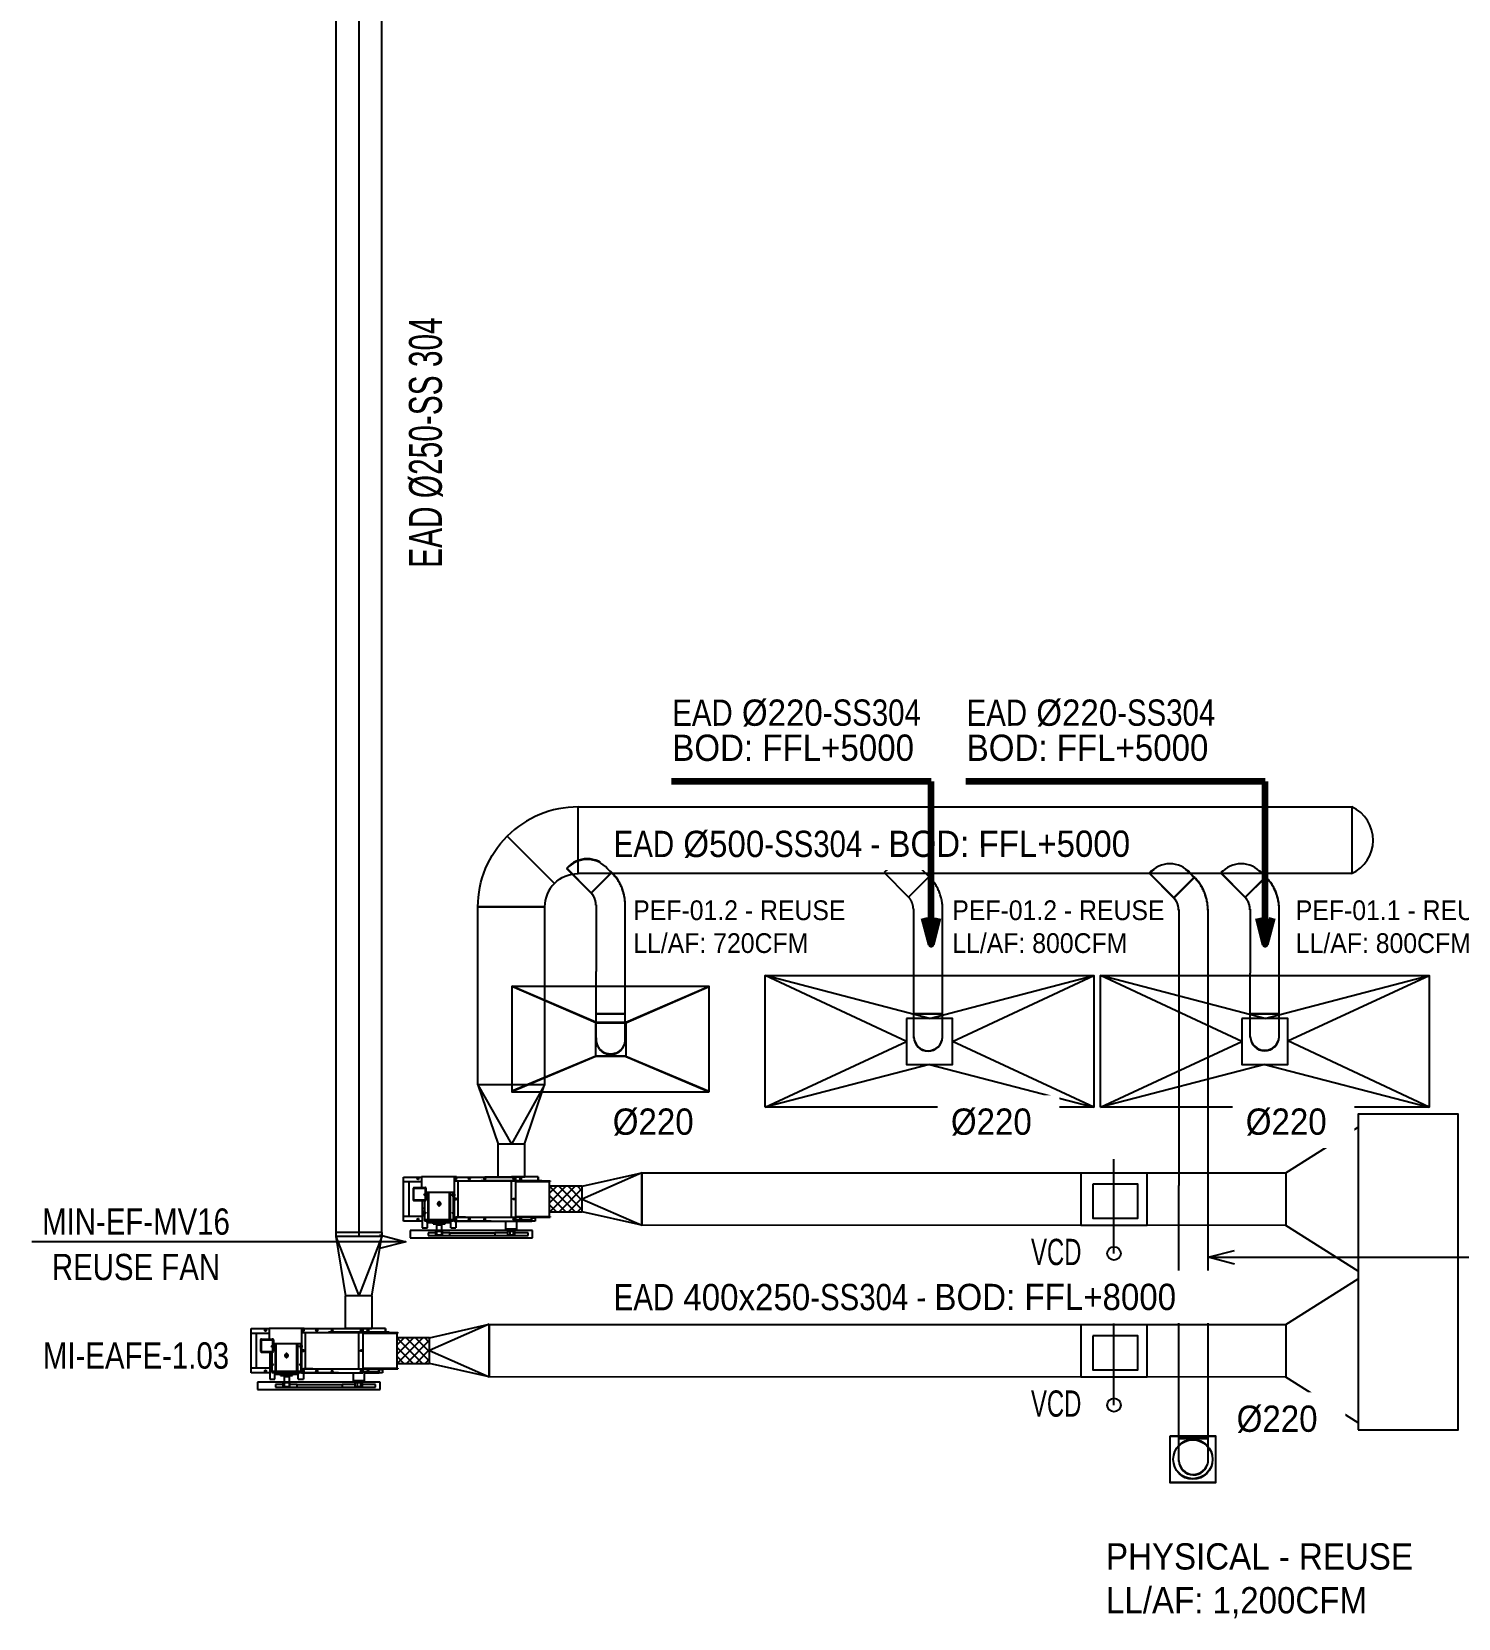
# Model space of a CAD drawing. Header units: millimetres. Extents: x -22127 to 62521, y -20076 to 86586.
# Drawn here: x 31064 to 41910, y 37591 to 49659 of the extents above; entities that cross this region are included whole.
import ezdxf

# ---------------------------------------------------------------- set-up
doc = ezdxf.new("R2010")
doc.units = ezdxf.units.MM
for name, color, linetype in [('CCL-Room Name', 7, 'Continuous'), ('EF', 150, 'Continuous'), ('Equiment', 7, 'Continuous'), ('EQUIPMENT', 6, 'Continuous'), ('SEAS-CCL-EAD-TXT', 7, 'Continuous'), ('SEAS-HLL-EAD', 6, 'Continuous'), ('TKS- AC', 6, 'Continuous'), ('TKS-EA', 30, 'Continuous'), ('TKS-PEA', 6, 'Continuous')]:
    doc.layers.add(name, color=color, linetype=linetype)
doc.styles.add('Arial', font='arial.ttf', dxfattribs={"width": 0.8, "height": 2})
doc.styles.add('Seas-Arial', font='arial.ttf', dxfattribs={"width": 0.9})
doc.dimstyles.new('HVAC - 100', dxfattribs={"dimscale": 100, "dimtxt": 2, "dimasz": 2, "dimexe": 1, "dimexo": 3, "dimgap": 1.5, "dimtad": 1, "dimdec": 0, "dimzin": 9, "dimdsep": 46, "dimtxsty": 'Seas-Arial', "dimcen": 0, "dimclrd": 256, "dimclre": 256, "dimclrt": 7, "dimadec": 0, "dimazin": 2, "dimtfac": 1, "dimtdec": 0, "dimtofl": 0, "dimtmove": 0, "dimatfit": 3, "dimfxl": 0.5, "dimtolj": 1, "dimtzin": 0, "dimarcsym": 0})

# ---------------------------------------------------------------- blocks, each defined once
blk = doc.blocks.new('A$Cb0355615')
for p, q in [((31, 296), (36, 296)), ((31, 31), (31, 296)), ((36, 31), (36, 296)), ((36, 289), (303, 289)), ((303, 296), (308, 296)), ((303, 31), (303, 296)), ((308, 31), (308, 296)), ((0, 204), (0, 1)), ((0, 204), (27, 204)), ((0, 201), (30, 201)), ((30, 231), (27, 231)), ((27, 31), (27, 231)), ((30, 231), (30, 31)), ((308, 181), (337, 181)), ((308, 181), (313, 181)), ((308, 151), (338, 151)), ((313, 156), (313, 181)), ((338, 156), (313, 156)), ((328, 31), (328, 151)), ((337, 181), (337, 156)), ((338, 43), (338, 156)), ((409, 162), (409, -769)), ((464, 162), (409, 162)), ((427, 128), (427, 28)), ((447, 128), (427, 128)), ((447, -126), (447, 128)), ((464, -769), (464, 162)), ((0, -202), (0, 1)), ((2, -434), (2, 31)), ((2, 31), (337, 31)), ((27, -229), (27, 31)), ((30, 31), (30, -229)), ((32, -434), (32, 31)), ((307, 1), (32, 1)), ((307, -434), (307, 31)), ((399, 43), (328, 43)), ((337, -434), (337, 31)), ((399, 43), (399, -41)), ((399, 13), (401, 13)), ((401, -12), (401, 13)), ((403, 13), (445, 13)), ((403, -11), (403, 13)), ((415, 28), (415, -27)), ((445, 28), (415, 28)), ((445, 28), (445, -27)), ((445, 13), (445, -11)), ((399, -41), (337, -41)), ((338, -154), (338, -41)), ((399, -12), (401, -12)), ((403, -11), (445, -11)), ((445, -27), (415, -27)), ((427, -27), (427, -126)), ((0, -199), (30, -199)), ((2, -416), (2, -202)), ((2, -434), (2, -202)), ((30, -229), (27, -229)), ((337, -149), (338, -149)), ((337, -154), (337, -421)), ((337, -154), (338, -154)), ((337, -429), (337, -156)), ((427, -126), (447, -126)), ((427, -467), (427, -126)), ((447, -467), (447, -126)), ((32, -416), (32, -349)), ((32, -429), (32, -349)), ((307, -349), (307, -421)), ((307, -429), (307, -349)), ((-2, -682), (-2, -416)), ((-2, -416), (2, -416)), ((2, -434), (337, -434)), ((25, -422), (5, -422)), ((14, -411), (14, -432)), ((307, -404), (32, -404)), ((116, -649), (116, -434)), ((336, -439), (116, -439)), ((116, -465), (326, -465)), ((326, -471), (116, -471)), ((152, -441), (120, -441)), ((124, -439), (124, -434)), ((129, -434), (309, -434)), ((136, -457), (136, -425)), ((148, -439), (148, -434)), ((181, -422), (158, -422)), ((171, -439), (171, -434)), ((241, -439), (241, -434)), ((264, -439), (264, -434)), ((288, -439), (288, -434)), ((296, -439), (296, -434)), ((326, -660), (326, -439)), ((326, -459), (336, -459)), ((326, -470), (336, -470)), ((326, -478), (336, -478)), ((336, -660), (336, -439)), ((348, -459), (336, -459)), ((336, -464), (342, -464)), ((336, -465), (342, -465)), ((336, -471), (342, -471)), ((336, -473), (342, -473)), ((337, -421), (387, -421)), ((337, -424), (337, -423)), ((342, -473), (342, -464)), ((348, -639), (348, -459)), ((387, -461), (348, -461)), ((387, -461), (387, -421)), ((427, -467), (427, -523)), ((447, -467), (427, -467)), ((447, -632), (447, -467)), ((192, -546), (219, -546)), ((192, -552), (219, -552)), ((358, -504), (348, -504)), ((358, -594), (348, -594)), ((358, -594), (358, -504)), ((358, -527), (365, -527)), ((358, -571), (365, -571)), ((365, -571), (365, -527)), ((365, -530), (445, -530)), ((365, -568), (445, -568)), ((415, -523), (415, -575)), ((445, -523), (415, -523)), ((445, -575), (415, -575)), ((427, -575), (427, -632)), ((445, -523), (445, -575)), ((445, -568), (445, -530)), ((-2, -682), (81, -682)), ((2, -819), (2, -682)), ((37, -819), (37, -682)), ((81, -740), (81, -655)), ((86, -740), (86, -659)), ((87, -649), (175, -649)), ((87, -651), (175, -651)), ((89, -656), (173, -656)), ((326, -627), (116, -627)), ((326, -633), (116, -633)), ((176, -740), (176, -659)), ((181, -740), (181, -655)), ((181, -660), (336, -660)), ((181, -677), (294, -677)), ((241, -660), (241, -677)), ((264, -660), (264, -677)), ((288, -660), (288, -677)), ((288, -677), (387, -677)), ((296, -660), (296, -675)), ((302, -677), (302, -819)), ((326, -620), (336, -620)), ((326, -628), (336, -628)), ((326, -639), (336, -639)), ((336, -626), (342, -626)), ((336, -627), (342, -627)), ((336, -633), (342, -633)), ((336, -635), (342, -635)), ((348, -639), (336, -639)), ((337, -677), (337, -819)), ((342, -635), (342, -626)), ((387, -637), (348, -637)), ((387, -677), (387, -637)), ((427, -632), (447, -632)), ((337, -819), (2, -819)), ((37, -779), (302, -779)), ((87, -746), (175, -746)), ((89, -743), (173, -743)), ((409, -769), (464, -769))]:
    blk.add_line(p, q)
for centre, radius in [((14, 71), 6), ((14, 19), 5), ((169, 19), 5), ((324, 71), 6), ((324, 19), 5), ((14, -202), 5), ((324, -202), 5), ((14, -319), 6), ((324, -319), 6), ((14, -422), 5), ((136, -441), 6), ((169, -422), 5), ((276, -441), 6), ((324, -422), 5), ((14, -709), 6), ((136, -657), 6), ((276, -657), 6), ((324, -709), 6)]:
    blk.add_circle(centre, radius)
for centre, radius, start, end in [((402, 14), 1.5, 213.456, 299.935), ((402, -12), 1.5, 60.065, 146.5439), ((192, -549), 3.1, 90, 270), ((206, -549), 12, 14.971, 165.0298), ((206, -549), 12, 194.971, 345.028), ((206, -549), 8, 22.799, 157.2033), ((206, -549), 8, 202.8, 337.198), ((219, -549), 3.1, 270, 90), ((87, -655), 6, 90, 180), ((87, -657), 6, 90, 180), ((89, -659), 3, 90, 180), ((173, -659), 3, 0, 90), ((175, -655), 6, 0, 90), ((175, -657), 6, 0, 90), ((294, -675), 2, 270, 0.021), ((87, -740), 6, 180, 270), ((89, -740), 3, 180, 270), ((173, -740), 3, 270, 0), ((175, -740), 6, 270, 0)]:
    blk.add_arc(centre, radius, start, end)
at = {"layer": 'TKS-EA', "color": 8, "linetype": 'Continuous'}
for p, q in [((72, 345), (128, 289)), ((266, 343), (212, 289))]:
    blk.add_line(p, q, dxfattribs=at)
at = {"layer": 'TKS-PEA'}
for p, q in [((72, 289), (266, 289)), ((0, -100), (0, 100))]:
    blk.add_line(p, q, dxfattribs=at)
blk = doc.blocks.new('*U28')
at = {"color": 0, "linetype": 'ByBlock', "lineweight": -2}
for p, q in [((-550, 200), (-550, -150)), ((-520, 200), (-550, 200)), ((17053, 200), (17083, 200)), ((17083, 200), (17083, -150)), ((-520, -150), (-550, -150)), ((17053, -150), (17083, -150))]:
    blk.add_line(p, q, dxfattribs=at)
at = {"color": 8, "linetype": 'ByBlock', "lineweight": -2}
for p, q in [((-520, 200), (-520, -150)), ((17053, 200), (17053, -150)), ((17083, 25), (-550, 25))]:
    blk.add_line(p, q, dxfattribs=at)
at = {"color": 0, "linetype": 'ByBlock', "lineweight": -2}
for points in [[(-520, 200), (17053, 200)], [(17053, -150), (-520, -150)]]:
    blk.add_lwpolyline(points, dxfattribs=at)

msp = doc.modelspace()

# ---------------------------------------------------------------- linework, layer by layer
at = {"color": 8, "lineweight": -3}
for p, q in [((35353.4, 42125), (34715.1, 42400.2)), ((35353.4, 42120.9), (34715.1, 42396.2)), ((35582, 42125), (36215.1, 42400.2)), ((35582, 42120.9), (36215.1, 42396.2)), ((35353.4, 41862.8), (34715.1, 41596.2)), ((35582, 41862.8), (36215.1, 41596.2))]:
    msp.add_line(p, q, dxfattribs=at)
at = {"lineweight": -3}
for points in [[(35473.1, 43265), (35441.8, 43296.4)], [(37886.4, 43231.5), (37855.1, 43262.9)], [(39903.3, 43223.8), (39871.9, 43255.2)], [(40445.5, 43231.5), (40414.1, 43262.9)], [(39785, 38963.6), (40004, 38963.6)], [(39785, 38959.5), (40004, 38959.5)]]:
    msp.add_lwpolyline(points, dxfattribs=at)
at = {"color": 8}
for points in [[(36640, 41479.2), (37715, 41979.2), (36640, 42479.2)], [(37890, 42154.2), (36640, 42479.2)], [(37890, 42154.2), (39140, 42479.2)], [(39140, 41479.2), (38065, 41979.2), (39140, 42479.2)], [(39190, 41479.2), (40265, 41979.2), (39190, 42479.2)], [(40440, 42154.2), (39190, 42479.2)], [(40440, 42154.2), (41690, 42479.2)], [(41690, 41479.2), (40615, 41983.3), (41690, 42479.2)], [(37890, 41804.2), (36640, 41479.2)], [(37890, 41804.2), (39140, 41479.2)], [(40440, 41804.2), (39190, 41479.2)], [(40440, 41804.2), (41690, 41479.2)]]:
    msp.add_lwpolyline(points, dxfattribs=at)
at = {"lineweight": -3}
for points in [[(36640, 41479.2), (36640, 42479.2), (39140, 42479.2), (39140, 41479.2)], [(36215.1, 41596.2), (36215.1, 42396.2), (34715.1, 42396.2), (34715.1, 41596.2)], [(35353.4, 41866.9), (35353.4, 42125), (35582, 42125), (35582, 41866.9)], [(35353.4, 41862.8), (35353.4, 42120.9), (35582, 42120.9), (35582, 41862.8)], [(37715, 42154.2), (37715, 41804.2), (38065, 41804.2), (38065, 42154.2)]]:
    msp.add_lwpolyline(points, close=True, dxfattribs=at)
for points in [[(39190, 41479.2), (39190, 42479.2), (41690, 42479.2), (41690, 41479.2)], [(40265, 42154.2), (40265, 41804.2), (40615, 41804.2), (40615, 42154.2)], [(39717.8, 38977.1), (39717.8, 38627.1), (40067.8, 38627.1), (40067.8, 38977.1)], [(39717.8, 38973.1), (39717.8, 38623.1), (40067.8, 38623.1), (40067.8, 38973.1)]]:
    msp.add_lwpolyline(points, close=True)
for centre in [(39892.8, 38802.1), (39892.8, 38798.1)]:
    msp.add_circle(centre, 149.5)
at = {"layer": 'TKS- AC'}
for points in [[(35217.6, 43255.2), (35217.6, 43762.5, 0.1989124), (34679.4, 43539.6), (35038.2, 43180.9, -0.1989124), (35217.6, 43255.2)], [(34963.9, 43001.5), (34456.5, 43001.5, -0.1989124), (34679.4, 43539.6), (35038.2, 43180.9, 0.1989124), (34963.9, 43001.5)]]:
    msp.add_lwpolyline(points, format="xyb", close=True, dxfattribs=at)
msp.add_lwpolyline([(34963.9, 41647.4), (34456.5, 41647.4), (34456.5, 43001.5), (34963.9, 43001.5)], close=True, dxfattribs=at)
at = {"layer": 'TKS-EA', "color": 8, "linetype": 'Continuous'}
for p, q in [((35125.8, 40876.9), (34999.5, 40750.6)), ((35123.9, 40682.9), (34999.5, 40807.3)), ((35194.6, 40682.9), (35000.6, 40876.9)), ((35196.5, 40876.9), (35002.5, 40682.9)), ((35249.5, 40698.7), (35071.3, 40876.9)), ((35249.5, 40859.1), (35073.2, 40682.9)), ((35249.5, 40769.4), (35142, 40876.9)), ((35249.5, 40840.1), (35212.7, 40876.9)), ((35249.5, 40840.1), (35249.5, 40840.1)), ((35249.5, 40788.4), (35143.9, 40682.9)), ((35249.5, 40717.7), (35214.6, 40682.9)), ((35249.5, 40717.7), (35249.5, 40717.7)), ((33965.8, 39723.8), (33839.5, 39597.5)), ((34034.6, 39529.8), (33840.6, 39723.8)), ((34036.6, 39723.8), (33842.6, 39529.8)), ((34089.5, 39545.6), (33911.4, 39723.8)), ((34089.5, 39706), (33913.3, 39529.8)), ((34089.5, 39616.3), (33982.1, 39723.8)), ((34089.5, 39687), (34052.8, 39723.8)), ((33963.9, 39529.8), (33839.5, 39654.2)), ((34089.5, 39635.3), (33984, 39529.8)), ((34089.5, 39687), (34089.5, 39687)), ((34089.5, 39564.6), (34054.7, 39529.8)), ((34089.5, 39564.6), (34089.5, 39564.6))]:
    msp.add_line(p, q, dxfattribs=at)
at = {"layer": 'TKS-PEA'}
for p, q in [((34456.5, 41647.4), (34610.2, 41197.4)), ((34810.2, 41197.4), (34963.9, 41647.4)), ((40599.2, 40978.3), (41150.2, 41325.3)), ((34810.2, 41197.4), (34610.2, 41197.4)), ((39292.4, 40366), (39292.4, 41082.4)), ((35249.5, 40876.9), (35702.1, 40979.9)), ((35249.5, 40876.9), (34999.5, 40876.9)), ((35249.5, 40682.9), (35249.5, 40876.9)), ((35249.5, 40682.9), (35249.5, 40876.9)), ((34999.5, 40682.9), (35249.5, 40682.9)), ((35702.1, 40579.9), (35249.5, 40682.9)), ((41150.2, 40231.4), (40599.2, 40578.3)), ((33375.5, 40494.3), (33450.3, 40044.3)), ((33650.3, 40044.3), (33725.5, 40494.3)), ((40599.2, 39825.2), (41150.2, 40172.1)), ((33650.3, 40044.3), (33450.3, 40044.3)), ((34089.5, 39723.8), (34542.2, 39826.8)), ((39292.4, 39212.9), (39292.4, 39929.3)), ((34089.5, 39723.8), (33839.5, 39723.8)), ((34089.5, 39529.8), (34089.5, 39723.8)), ((34089.5, 39529.8), (34089.5, 39723.8)), ((33839.5, 39529.8), (34089.5, 39529.8)), ((34542.2, 39426.8), (34089.5, 39529.8)), ((41150.2, 39078.3), (40599.2, 39425.2))]:
    msp.add_line(p, q, dxfattribs=at)
at = {"layer": 'TKS-PEA', "color": 8}
for p, q in [((34456.5, 41647.4), (34711.2, 41197.4)), ((34963.9, 41647.4), (34711.2, 41197.4)), ((35702.1, 40979.9), (35249.5, 40779.9)), ((35249.5, 40779.9), (35702.1, 40579.9)), ((33375.5, 40494.3), (33551.3, 40044.3)), ((33725.5, 40494.3), (33551.3, 40044.3)), ((34542.1, 39826.8), (34089.5, 39626.8)), ((34089.5, 39626.8), (34542.2, 39426.8))]:
    msp.add_line(p, q, dxfattribs=at)
at = {"layer": 'TKS-PEA'}
for points in [[(35317.9, 43109.7), (35133.1, 43296.4)], [(35317.9, 43105.7), (35133.1, 43292.3)], [(35317.9, 43109.7), (35474.8, 43266.6)], [(35576.1, 43018.2), (35576, 43026.8), (35575.7, 43035.4), (35575.1, 43043.9), (35574.4, 43052.5), (35573.5, 43061), (35572.3, 43069.5), (35571, 43078), (35569.4, 43086.5), (35567.6, 43094.9), (35565.7, 43103.2), (35563.5, 43111.5), (35561.1, 43119.8), (35558.5, 43128), (35555.7, 43136.2), (35552.7, 43144.2), (35549.5, 43152.2), (35546.1, 43160.2), (35542.5, 43168), (35538.8, 43175.8), (35534.8, 43183.4), (35530.6, 43191), (35526.2, 43198.5), (35521.6, 43205.9), (35516.8, 43213.1), (35511.8, 43220.3), (35506.6, 43227.3), (35501.3, 43234.2), (35495.7, 43240.9), (35489.9, 43247.6), (35484, 43254.1), (35477.8, 43260.4), (35471.5, 43266.6)], [(37731.2, 43076.2), (37546.4, 43262.9)], [(37731.2, 43076.2), (37888, 43233.1)], [(37989.4, 42984.7), (37989.3, 42993.3), (37989, 43001.9), (37988.4, 43010.4), (37987.7, 43019), (37986.8, 43027.5), (37985.6, 43036), (37984.2, 43044.5), (37982.7, 43052.9), (37980.9, 43061.3), (37978.9, 43069.7), (37976.8, 43078), (37974.4, 43086.3), (37971.8, 43094.5), (37969, 43102.6), (37966, 43110.7), (37962.8, 43118.7), (37959.4, 43126.6), (37955.8, 43134.5), (37952, 43142.3), (37948, 43149.9), (37943.8, 43157.5), (37939.5, 43165), (37934.9, 43172.3), (37930.1, 43179.6), (37925.1, 43186.7), (37919.9, 43193.8), (37914.5, 43200.7), (37909, 43207.4), (37903.2, 43214.1), (37897.3, 43220.6), (37891.1, 43226.9), (37884.8, 43233.1)], [(39748, 43068.5), (39563.2, 43255.2)], [(39748, 43068.5), (39904.9, 43225.4)], [(40006.2, 42977), (40006.1, 42985.6), (40005.8, 42994.2), (40005.3, 43002.7), (40004.5, 43011.3), (40003.6, 43019.8), (40002.4, 43028.3), (40001.1, 43036.8), (39999.5, 43045.2), (39997.7, 43053.7), (39995.8, 43062), (39993.6, 43070.3), (39991.2, 43078.6), (39988.6, 43086.8), (39985.8, 43094.9), (39982.8, 43103), (39979.6, 43111), (39976.3, 43119), (39972.7, 43126.8), (39968.9, 43134.6), (39964.9, 43142.2), (39960.7, 43149.8), (39956.3, 43157.3), (39951.7, 43164.7), (39946.9, 43171.9), (39941.9, 43179.1), (39936.7, 43186.1), (39931.4, 43193), (39925.8, 43199.7), (39920, 43206.4), (39914.1, 43212.9), (39907.9, 43219.2), (39901.6, 43225.4)], [(40290.2, 43076.2), (40105.4, 43262.9)], [(40290.2, 43076.2), (40447.1, 43233.1)], [(40548.4, 42984.7), (40548.3, 42993.3), (40548, 43001.9), (40547.5, 43010.4), (40546.7, 43019), (40545.8, 43027.5), (40544.7, 43036), (40543.3, 43044.5), (40541.7, 43052.9), (40540, 43061.3), (40538, 43069.7), (40535.8, 43078), (40533.4, 43086.3), (40530.8, 43094.5), (40528.1, 43102.6), (40525.1, 43110.7), (40521.9, 43118.7), (40518.5, 43126.6), (40514.9, 43134.5), (40511.1, 43142.3), (40507.1, 43149.9), (40502.9, 43157.5), (40498.5, 43165), (40493.9, 43172.3), (40489.1, 43179.6), (40484.2, 43186.7), (40479, 43193.8), (40473.6, 43200.7), (40468, 43207.4), (40462.3, 43214.1), (40456.3, 43220.6), (40450.2, 43226.9), (40443.8, 43233.1)], [(35353.8, 43018.2), (35353.8, 43021.3), (35353.7, 43024.4), (35353.5, 43027.5), (35353.2, 43030.6), (35352.9, 43033.7), (35352.5, 43036.8), (35352, 43040), (35351.4, 43043.1), (35350.8, 43046.2), (35350.1, 43049.3), (35349.3, 43052.4), (35348.5, 43055.5), (35347.6, 43058.6), (35346.6, 43061.6), (35345.5, 43064.7), (35344.4, 43067.7), (35343.2, 43070.6), (35342, 43073.6), (35340.7, 43076.5), (35339.3, 43079.3), (35337.9, 43082.2), (35336.3, 43085), (35334.8, 43087.7), (35333.1, 43090.4), (35331.4, 43093), (35329.7, 43095.6), (35327.9, 43098.1), (35326, 43100.6), (35324, 43103), (35322, 43105.3), (35320, 43107.6), (35317.9, 43109.7)], [(35353.8, 43014.1), (35353.8, 43017.2), (35353.7, 43020.3), (35353.5, 43023.4), (35353.2, 43026.5), (35352.9, 43029.6), (35352.5, 43032.8), (35352, 43035.9), (35351.4, 43039), (35350.8, 43042.1), (35350.1, 43045.2), (35349.3, 43048.3), (35348.5, 43051.4), (35347.6, 43054.5), (35346.6, 43057.6), (35345.5, 43060.6), (35344.4, 43063.6), (35343.2, 43066.6), (35342, 43069.5), (35340.7, 43072.4), (35339.3, 43075.3), (35337.9, 43078.1), (35336.3, 43080.9), (35334.8, 43083.6), (35333.1, 43086.3), (35331.4, 43088.9), (35329.7, 43091.5), (35327.9, 43094), (35326, 43096.5), (35324, 43098.9), (35322, 43101.2), (35320, 43103.5), (35317.9, 43105.7)], [(35356.5, 42006.7), (35357.1, 43018.2)], [(35356.5, 42002.6), (35357.1, 43014.1)], [(35575.5, 42013.2), (35576.1, 43015)], [(35575.5, 42009.1), (35576.1, 43010.9)], [(37767.1, 42984.7), (37767.1, 42987.8), (37767, 42990.9), (37766.8, 42994), (37766.5, 42997.1), (37766.2, 43000.2), (37765.7, 43003.3), (37765.3, 43006.4), (37764.7, 43009.6), (37764.1, 43012.7), (37763.4, 43015.8), (37762.6, 43018.9), (37761.8, 43022), (37760.9, 43025.1), (37759.9, 43028.1), (37758.8, 43031.1), (37757.7, 43034.1), (37756.5, 43037.1), (37755.3, 43040.1), (37754, 43043), (37752.6, 43045.8), (37751.1, 43048.7), (37749.6, 43051.4), (37748.1, 43054.2), (37746.4, 43056.9), (37744.7, 43059.5), (37743, 43062.1), (37741.1, 43064.6), (37739.3, 43067.1), (37737.3, 43069.5), (37735.3, 43071.8), (37733.3, 43074), (37731.2, 43076.2)], [(37769.8, 42006.4), (37770.4, 42984.7)], [(37769.8, 42002.4), (37770.4, 42980.6)], [(37988.8, 42013), (37989.4, 42981.4)], [(37988.8, 42008.9), (37989.4, 42977.4)], [(39783.9, 42981.1), (39783.9, 42984.2), (39783.8, 42987.3), (39783.6, 42990.4), (39783.3, 42993.5), (39783, 42996.6), (39782.6, 42999.7), (39782.1, 43002.8), (39781.5, 43006), (39780.9, 43009.1), (39780.2, 43012.2), (39779.4, 43015.3), (39778.6, 43018.4), (39777.7, 43021.4), (39776.7, 43024.5), (39775.7, 43027.5), (39774.5, 43030.5), (39773.4, 43033.5), (39772.1, 43036.4), (39770.8, 43039.3), (39769.4, 43042.2), (39768, 43045), (39766.5, 43047.8), (39764.9, 43050.6), (39763.2, 43053.3), (39761.6, 43055.9), (39759.8, 43058.5), (39758, 43061), (39756.1, 43063.4), (39754.2, 43065.8), (39752.2, 43068.2), (39750.1, 43070.4), (39748, 43072.6)], [(39783.9, 42977), (39783.9, 42980.1), (39783.8, 42983.2), (39783.6, 42986.3), (39783.3, 42989.4), (39783, 42992.5), (39782.6, 42995.6), (39782.1, 42998.8), (39781.5, 43001.9), (39780.9, 43005), (39780.2, 43008.1), (39779.4, 43011.2), (39778.6, 43014.3), (39777.7, 43017.4), (39776.7, 43020.4), (39775.7, 43023.5), (39774.5, 43026.5), (39773.4, 43029.4), (39772.1, 43032.4), (39770.8, 43035.3), (39769.4, 43038.1), (39768, 43041), (39766.5, 43043.8), (39764.9, 43046.5), (39763.2, 43049.2), (39761.6, 43051.8), (39759.8, 43054.4), (39758, 43056.9), (39756.1, 43059.4), (39754.2, 43061.8), (39752.2, 43064.1), (39750.1, 43066.4), (39748, 43068.5)], [(39785, 38787.1), (39786.9, 42981.1)], [(39785, 38783), (39786.9, 42977)], [(40007.3, 38781.9), (40009.2, 42985.7)], [(40007.3, 38777.8), (40009.2, 42981.6)], [(40326.2, 42984.7), (40326.1, 42987.8), (40326, 42990.9), (40325.8, 42994), (40325.6, 42997.1), (40325.2, 43000.2), (40324.8, 43003.3), (40324.3, 43006.4), (40323.8, 43009.6), (40323.1, 43012.7), (40322.4, 43015.8), (40321.7, 43018.9), (40320.8, 43022), (40319.9, 43025.1), (40318.9, 43028.1), (40317.9, 43031.1), (40316.8, 43034.1), (40315.6, 43037.1), (40314.3, 43040.1), (40313, 43043), (40311.6, 43045.8), (40310.2, 43048.7), (40308.7, 43051.4), (40307.1, 43054.2), (40305.5, 43056.9), (40303.8, 43059.5), (40302, 43062.1), (40300.2, 43064.6), (40298.3, 43067.1), (40296.4, 43069.5), (40294.4, 43071.8), (40292.3, 43074), (40290.2, 43076.2)], [(40326.2, 42980.6), (40326.1, 42983.7), (40326, 42986.8), (40325.8, 42989.9), (40325.6, 42993), (40325.2, 42996.1), (40324.8, 42999.3), (40324.3, 43002.4), (40323.8, 43005.5), (40323.1, 43008.6), (40322.4, 43011.7), (40321.7, 43014.8), (40320.8, 43017.9), (40319.9, 43021), (40318.9, 43024), (40317.9, 43027.1), (40316.8, 43030.1), (40315.6, 43033), (40314.3, 43036), (40313, 43038.9), (40311.6, 43041.8), (40310.2, 43044.6), (40308.7, 43047.4), (40307.1, 43050.1), (40305.5, 43052.8), (40303.8, 43055.4), (40302, 43058), (40300.2, 43060.5), (40298.3, 43063), (40296.4, 43065.4), (40294.4, 43067.7), (40292.3, 43070), (40290.2, 43072.2)], [(40328.9, 42016.2), (40329.4, 42984.7)], [(40328.9, 42012.1), (40329.4, 42980.6)], [(40547.9, 42013), (40548.4, 42981.4)], [(40547.9, 42008.9), (40548.4, 42977.4)], [(35575.5, 42189.7), (35356.5, 42189.7)], [(35575.5, 42185.7), (35356.5, 42185.7)], [(37988.8, 42189.5), (37769.8, 42189.5)], [(37988.8, 42185.4), (37769.8, 42185.4)], [(40547.9, 42189.5), (40328.9, 42189.5)], [(40547.9, 42185.4), (40328.9, 42185.4)], [(35356.5, 42006.7), (35356, 42002.7), (35355.6, 41998.7), (35355.5, 41994.7), (35355.4, 41990.8), (35355.6, 41986.8), (35355.8, 41982.9), (35356.3, 41979), (35356.9, 41975.1), (35357.6, 41971.3), (35358.5, 41967.4), (35359.5, 41963.7), (35360.7, 41959.9), (35362, 41956.2), (35363.5, 41952.6), (35365, 41948.9), (35366.7, 41945.4), (35368.6, 41941.9), (35370.5, 41938.5), (35372.6, 41935.1), (35374.8, 41931.8), (35377, 41928.6), (35379.4, 41925.4), (35382, 41922.3), (35384.6, 41919.3), (35387.3, 41916.4), (35390.1, 41913.6), (35393, 41910.9), (35396, 41908.3), (35399.1, 41905.8), (35402.2, 41903.3), (35405.5, 41901), (35408.8, 41898.8), (35412.2, 41897), (35415.7, 41895.4), (35419.2, 41893.8), (35422.7, 41892.4), (35426.3, 41891.1), (35430, 41889.9), (35433.6, 41888.8), (35437.3, 41887.8), (35441.1, 41887), (35444.8, 41886.3), (35448.6, 41885.7), (35452.4, 41885.2), (35456.2, 41884.8), (35460, 41884.6), (35463.8, 41884.5), (35467.7, 41884.5), (35471.5, 41884.7), (35475.3, 41884.9), (35479.1, 41885.3), (35482.9, 41885.8), (35486.7, 41886.5), (35490.5, 41887.2), (35494.3, 41888.1), (35498, 41889.2), (35501.7, 41890.3), (35505.4, 41891.6), (35509, 41893), (35512.6, 41894.6), (35516.1, 41896.3), (35519.6, 41898.1), (35523.1, 41900), (35526.5, 41902.1), (35529.8, 41904.3), (35533, 41906.6), (35536.2, 41909), (35539.2, 41911.5), (35542.1, 41914.2), (35544.9, 41916.9), (35547.6, 41919.7), (35550.2, 41922.6), (35552.7, 41925.6), (35555.1, 41928.7), (35557.4, 41931.8), (35559.5, 41935.1), (35561.6, 41938.4), (35563.5, 41941.7), (35565.3, 41945.2), (35566.9, 41948.7), (35568.5, 41952.2), (35569.9, 41955.8), (35571.2, 41959.5), (35572.4, 41963.2), (35573.4, 41966.9), (35574.3, 41970.7), (35575.1, 41974.5), (35575.7, 41978.4), (35576.2, 41982.3), (35576.5, 41986.2), (35576.7, 41990.1), (35576.8, 41994.1), (35576.7, 41998), (35576.4, 42002), (35576.1, 42006), (35575.5, 42010)], [(35356.5, 42002.6), (35356, 41998.6), (35355.6, 41994.6), (35355.5, 41990.7), (35355.4, 41986.7), (35355.6, 41982.8), (35355.8, 41978.8), (35356.3, 41974.9), (35356.9, 41971), (35357.6, 41967.2), (35358.5, 41963.4), (35359.5, 41959.6), (35360.7, 41955.8), (35362, 41952.1), (35363.5, 41948.5), (35365, 41944.9), (35366.7, 41941.3), (35368.6, 41937.8), (35370.5, 41934.4), (35372.6, 41931), (35374.8, 41927.7), (35377, 41924.5), (35379.4, 41921.3), (35382, 41918.3), (35384.6, 41915.3), (35387.3, 41912.4), (35390.1, 41909.6), (35393, 41906.8), (35396, 41904.2), (35399.1, 41901.7), (35402.2, 41899.3), (35405.5, 41896.9), (35408.8, 41894.7), (35412.2, 41893), (35415.7, 41891.3), (35419.2, 41889.7), (35422.7, 41888.3), (35426.3, 41887), (35430, 41885.8), (35433.6, 41884.7), (35437.3, 41883.8), (35441.1, 41882.9), (35444.8, 41882.2), (35448.6, 41881.6), (35452.4, 41881.1), (35456.2, 41880.8), (35460, 41880.5), (35463.8, 41880.4), (35467.7, 41880.4), (35471.5, 41880.6), (35475.3, 41880.8), (35479.1, 41881.2), (35482.9, 41881.8), (35486.7, 41882.4), (35490.5, 41883.2), (35494.3, 41884.1), (35498, 41885.1), (35501.7, 41886.2), (35505.4, 41887.5), (35509, 41889), (35512.6, 41890.5), (35516.1, 41892.2), (35519.6, 41894), (35523.1, 41895.9), (35526.5, 41898), (35529.8, 41900.2), (35533, 41902.5), (35536.2, 41905), (35539.2, 41907.5), (35542.1, 41910.1), (35544.9, 41912.8), (35547.6, 41915.6), (35550.2, 41918.5), (35552.7, 41921.5), (35555.1, 41924.6), (35557.4, 41927.8), (35559.5, 41931), (35561.6, 41934.3), (35563.5, 41937.7), (35565.3, 41941.1), (35566.9, 41944.6), (35568.5, 41948.1), (35569.9, 41951.8), (35571.2, 41955.4), (35572.4, 41959.1), (35573.4, 41962.9), (35574.3, 41966.6), (35575.1, 41970.5), (35575.7, 41974.3), (35576.2, 41978.2), (35576.5, 41982.1), (35576.7, 41986), (35576.8, 41990), (35576.7, 41993.9), (35576.4, 41997.9), (35576.1, 42001.9), (35575.5, 42005.9)], [(34810.2, 41197.4), (34810.3, 40947.4), (34610.3, 40947.4), (34610.2, 41197.4)], [(35701.9, 40979.8), (35702.1, 40579.9)], [(33650.3, 40044.3), (33650.3, 39794.3), (33450.3, 39794.3), (33450.3, 40044.3)], [(34542, 39826.7), (34542.1, 39426.8)]]:
    msp.add_lwpolyline(points, dxfattribs=at)
for points in [[(41150.2, 39025.4), (41910, 39025.4), (41910, 41425.3), (41150.2, 41425.3)], [(35702, 40979.8), (40599.2, 40978.3), (40599.2, 40578.3), (35702, 40579.8)], [(39042.2, 40978.3), (39542.6, 40978.3), (39542.6, 40578.3), (39042.2, 40578.3)], [(34542.1, 39826.7), (40599.2, 39825.2), (40599.2, 39425.2), (34542.1, 39426.7)], [(39042.2, 39825.2), (39542.6, 39825.2), (39542.6, 39425.2), (39042.2, 39425.2)]]:
    msp.add_lwpolyline(points, close=True, dxfattribs=at)
at = {"layer": 'TKS-PEA', "color": 8}
for points in [[(39132, 40892.5), (39132, 40633.7), (39473.5, 40633.7), (39473.5, 40892.5)], [(39132, 39739.4), (39132, 39480.6), (39473.5, 39480.6), (39473.5, 39739.4)]]:
    msp.add_lwpolyline(points, close=True, dxfattribs=at)
at = {"layer": 'TKS-PEA'}
for centre in [(39292.4, 40366), (39292.4, 39212.9)]:
    msp.add_circle(centre, 51.2, dxfattribs=at)
for centre, radius, start, end in [((40983.6, 43509.5), 279.1, 294.29916, 65.06528), ((35287.5, 43164.4), 203.1, 40.533, 139.467), ((37700.7, 43130.9), 203.1, 40.533, 139.467), ((39717.6, 43123.2), 203.1, 40.533, 139.467), ((40259.8, 43130.9), 203.1, 40.533, 139.467), ((37879.3, 42017.6), 109.6, 182.34494, 357.58565), ((37879.3, 42013.5), 109.6, 182.34494, 357.58565), ((40438.4, 42020.5), 109.6, 182.34494, 357.58565), ((40438.4, 42016.4), 109.6, 182.34494, 357.58565), ((39896.5, 38796.7), 111.8, 183.48259, 352.36283), ((39896.5, 38792.7), 111.8, 183.48259, 352.36283)]:
    msp.add_arc(centre, radius, start, end, dxfattribs=at)

# ---------------------------------------------------------------- block references
at = {"layer": 'EQUIPMENT', "color": 3, "rotation": 270}
for p in [(34710.3, 40949), (33550.3, 39795.9)]:
    msp.add_blockref('A$Cb0355615', p, dxfattribs=at)
at = {"layer": 'SEAS-HLL-EAD', "xscale": -1, "rotation": 269.9999999999998}
msp.add_blockref('*U28', (33525.5, 41044.3), dxfattribs=at)

# ---------------------------------------------------------------- texts
at = {"char_height": 200, "width": 1526.159, "attachment_point": 2, "line_spacing_factor": 0.8, "style": 'Arial'}
for s, insert in [('\\pt1800;MIN-EF-MV16', (31856.8, 40708.5)), ('REUSE FAN', (31856.8, 40362.9)), ('MI-EAFE-1.03', (31856.8, 39689.7))]:
    msp.add_mtext(s, dxfattribs=dict(at, insert=insert))
at = {"layer": 'CCL-Room Name', "style": 'Arial', "width": 0.65}
msp.add_text('VCD', height=200, dxfattribs=at).set_placement((38661.3, 39124, -1))
at = {"layer": 'EF', "color": 1, "attachment_point": 1, "style": 'Seas-Arial'}
for s, width, heights, insert, char_height in [('PEF-01.2 - REUSE\\PLL/AF: 720CFM', 2620.611, [1448.1], (35637.3, 43051.5), 150), ('PEF-01.2 - REUSE\\PLL/AF: 800CFM', 2542.063, [1585.3], (38063.1, 43051.5), 150), ('PEF-01.1 - REUSE\\PLL/AF: 800CFM', 2655.695, [1408.9], (40674.7, 43051.5), 150), ('PHYSICAL - REUSE\\PLL/AF: 1,200CFM', 2655.695, [600], (39232, 38161.5), 200)]:
    msp.add_mtext_dynamic_manual_height_columns(s, width=width, gutter_width=0, heights=heights, dxfattribs=dict(at, insert=insert, char_height=char_height))
at = {"layer": 'Equiment', "style": 'Arial', "width": 0.65}
msp.add_text('EAD %%c250-SS 304', height=250, rotation=90, dxfattribs=at).set_placement((34182.2, 45581.3))
at = {"layer": 'SEAS-CCL-EAD-TXT', "insert": (38172.4, 44579), "char_height": 200, "width": 3077.173, "attachment_point": 1, "rotation": 0.02818, "line_spacing_factor": 0.8, "style": 'Seas-Arial', "bg_fill": 2}
msp.add_mtext('{\\W0.8;EAD} %%c220{\\W0.8;-SS304\\P}BOD: FFL+5000', dxfattribs=at)

# ---------------------------------------------------------------- leaders
at = {"color": 8}
for points in [[(33908.1, 40454.5), (31064.1, 40454.5)], [(40008, 40336.9), (45877.6, 40336.7)]]:
    msp.add_leader(points, dimstyle='HVAC - 100', override={"dimldrblk": 'Open30'}, dxfattribs=at)

# ---------------------------------------------------------------- next in the draw order: texts
at = {"layer": 'SEAS-CCL-EAD-TXT', "char_height": 200, "attachment_point": 1, "rotation": 0.02818, "line_spacing_factor": 0.8, "style": 'Seas-Arial', "bg_fill": 2}
for s, insert, width in [('{\\W0.8;EAD} %%C500{\\W0.8;-SS304 - }BOD: FFL+5000', (35488.9, 43580.8), 4924.231), ('%%C220', (35481.6, 41468.4), 725.788), ('%%C220', (38052.4, 41468.4), 725.788), ('%%C220', (40294.4, 41468.4), 725.788), ('{\\W0.8;EAD} 400x250{\\W0.8;-SS304 - }BOD: FFL+8000', (35488.9, 40133.5), 4924.231), ('%%C220', (40225.2, 39208.8), 725.788)]:
    msp.add_mtext(s, dxfattribs=dict(at, insert=insert, width=width))

# ---------------------------------------------------------------- next in the draw order: linework, layer by layer
at = {"color": 8, "lineweight": -3}
for p, q in [((35353.4, 41866.9), (34715.1, 41600.2)), ((35582, 41866.9), (36215.1, 41600.2))]:
    msp.add_line(p, q, dxfattribs=at)
at = {"lineweight": -3}
for points in [[(35473.1, 43260.9), (35441.8, 43292.3)], [(39903.3, 43227.9), (39871.9, 43259.2)], [(40445.5, 43227.4), (40414.1, 43258.8)]]:
    msp.add_lwpolyline(points, dxfattribs=at)
at = {"layer": 'TKS- AC'}
msp.add_lwpolyline([(35217.6, 43255.2), (35217.6, 43762.5), (41101.3, 43762.5), (41101.3, 43255.2)], close=True, dxfattribs=at)
at = {"layer": 'TKS-PEA'}
for points in [[(35317.9, 43105.7), (35474.8, 43262.6)], [(35576.1, 43014.1), (35576, 43022.7), (35575.7, 43031.3), (35575.1, 43039.9), (35574.4, 43048.4), (35573.5, 43056.9), (35572.3, 43065.5), (35571, 43073.9), (35569.4, 43082.4), (35567.6, 43090.8), (35565.7, 43099.2), (35563.5, 43107.5), (35561.1, 43115.7), (35558.5, 43123.9), (35555.7, 43132.1), (35552.7, 43140.2), (35549.5, 43148.2), (35546.1, 43156.1), (35542.5, 43163.9), (35538.8, 43171.7), (35534.8, 43179.4), (35530.6, 43186.9), (35526.2, 43194.4), (35521.6, 43201.8), (35516.8, 43209), (35511.8, 43216.2), (35506.6, 43223.2), (35501.3, 43230.1), (35495.7, 43236.9), (35489.9, 43243.5), (35484, 43250), (35477.8, 43256.4), (35471.5, 43262.6)], [(39748, 43072.6), (39563.2, 43259.2)], [(39748, 43072.6), (39904.9, 43229.5)], [(40006.2, 42981.1), (40006.1, 42989.7), (40005.8, 42998.2), (40005.3, 43006.8), (40004.5, 43015.4), (40003.6, 43023.9), (40002.4, 43032.4), (40001.1, 43040.9), (39999.5, 43049.3), (39997.7, 43057.7), (39995.8, 43066.1), (39993.6, 43074.4), (39991.2, 43082.7), (39988.6, 43090.9), (39985.8, 43099), (39982.8, 43107.1), (39979.6, 43115.1), (39976.3, 43123), (39972.7, 43130.9), (39968.9, 43138.6), (39964.9, 43146.3), (39960.7, 43153.9), (39956.3, 43161.4), (39951.7, 43168.7), (39946.9, 43176), (39941.9, 43183.1), (39936.7, 43190.1), (39931.4, 43197), (39925.8, 43203.8), (39920, 43210.5), (39914.1, 43216.9), (39907.9, 43223.3), (39901.6, 43229.5)], [(40290.2, 43072.2), (40105.4, 43258.8)], [(40290.2, 43072.2), (40447.1, 43229)], [(40548.4, 42980.6), (40548.3, 42989.2), (40548, 42997.8), (40547.5, 43006.3), (40546.7, 43014.9), (40545.8, 43023.4), (40544.7, 43031.9), (40543.3, 43040.4), (40541.7, 43048.9), (40540, 43057.3), (40538, 43065.6), (40535.8, 43073.9), (40533.4, 43082.2), (40530.8, 43090.4), (40528.1, 43098.6), (40525.1, 43106.6), (40521.9, 43114.6), (40518.5, 43122.6), (40514.9, 43130.4), (40511.1, 43138.2), (40507.1, 43145.8), (40502.9, 43153.4), (40498.5, 43160.9), (40493.9, 43168.3), (40489.1, 43175.5), (40484.2, 43182.7), (40479, 43189.7), (40473.6, 43196.6), (40468, 43203.4), (40462.3, 43210), (40456.3, 43216.5), (40450.2, 43222.8), (40443.8, 43229)]]:
    msp.add_lwpolyline(points, dxfattribs=at)
for centre in [(35287.5, 43160.3), (39717.6, 43127.3), (40259.8, 43126.8)]:
    msp.add_arc(centre, 203.1, 40.533, 139.467, dxfattribs=at)

# ---------------------------------------------------------------- next in the draw order: texts
at = {"layer": 'CCL-Room Name', "style": 'Arial', "width": 0.65}
msp.add_text('VCD', height=200, dxfattribs=at).set_placement((38661.8, 40277.2, -1))

# ---------------------------------------------------------------- next in the draw order: leaders
at = {"color": 8}
msp.add_leader([(40443, 42716.9), (40443, 43955.9), (38165.8, 43955.9)], dimstyle='HVAC - 100', override={"dimtxt": 2, "dimasz": 2, "dimgap": 1.5, "dimtad": 1, "dimclrd": 256, "dimldrblk": 'Open30', "dimlwd": 65534}, dxfattribs=at)

# ---------------------------------------------------------------- next in the draw order: texts
at = {"layer": 'SEAS-CCL-EAD-TXT', "insert": (35934.1, 44579), "char_height": 200, "width": 3077.173, "attachment_point": 1, "rotation": 0.02818, "line_spacing_factor": 0.8, "style": 'Seas-Arial', "bg_fill": 2}
msp.add_mtext('{\\W0.8;EAD} %%c220{\\W0.8;-SS304\\P}BOD: FFL+5000', dxfattribs=at)

# ---------------------------------------------------------------- next in the draw order: leaders
at = {"color": 8}
msp.add_leader([(37902.1, 42716.9), (37902.1, 43955.9), (35927.5, 43955.9)], dimstyle='HVAC - 100', override={"dimtxt": 2, "dimasz": 2, "dimgap": 1.5, "dimtad": 1, "dimclrd": 256, "dimldrblk": 'Open30', "dimlwd": 65534}, dxfattribs=at)

doc.saveas('drawing.dxf')
